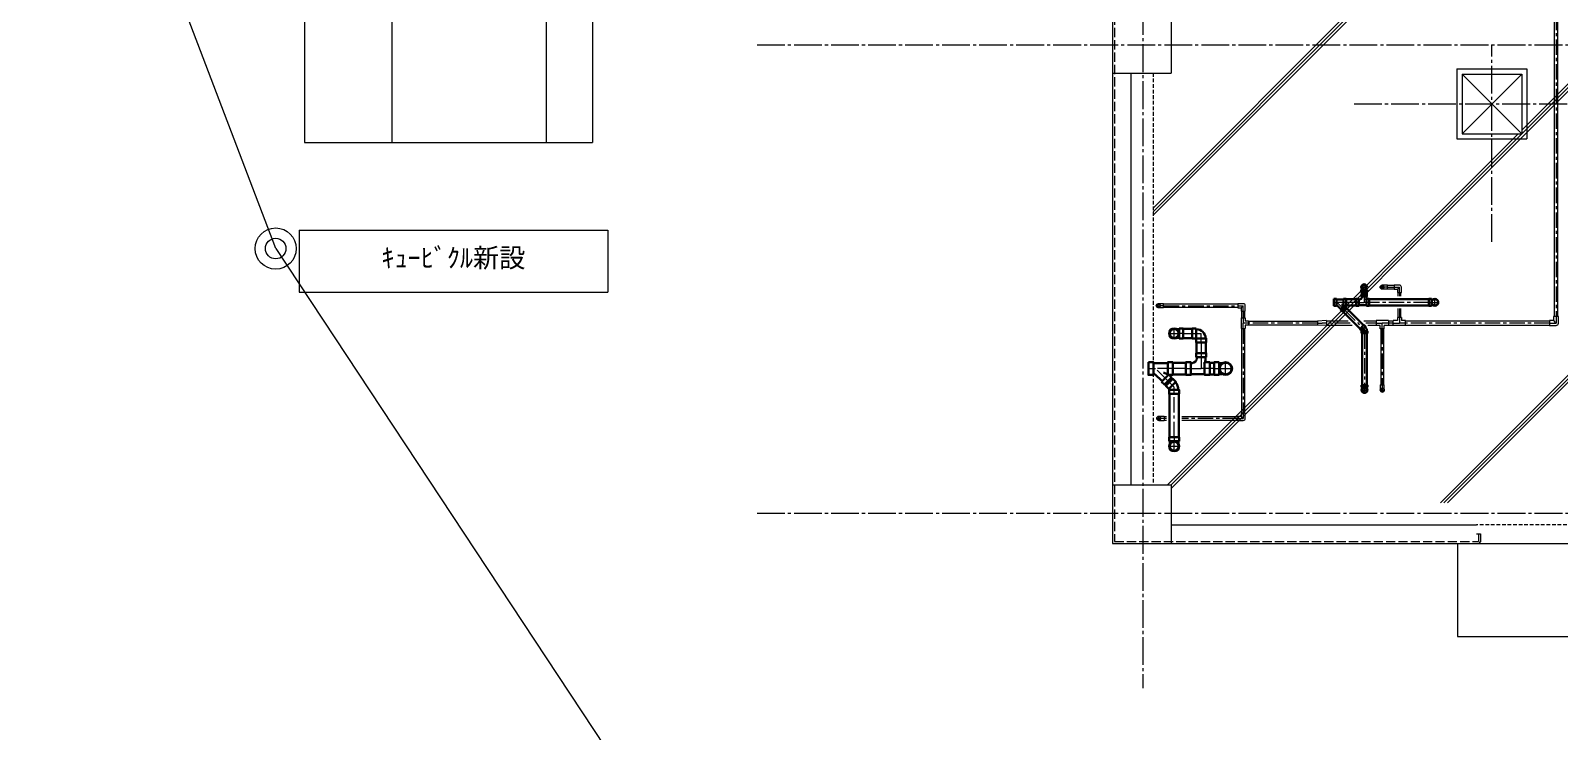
# Model space of a CAD drawing. Units: millimetres at full size. Extents: x -12803 to 120774, y -9413 to 101127.
# Drawn here: x -10065 to 4799, y 74012 to 80820 of the extents above; entities that cross this region are included whole.
import ezdxf
from ezdxf.enums import TextEntityAlignment as Align

# ---------------------------------------------------------------- set-up
doc = ezdxf.new("R2010")
doc.units = ezdxf.units.MM
doc.header["$LTSCALE"] = 30
for name, pattern in [('CHAIN1', [8, 5, -1, 1, -1]), ('CHAIN2', [12, 9, -1, 1, -1]), ('DASHED1', [1.8, 1.2, -0.6]), ('DASHED3', [4, 3, -1])]:
    doc.linetypes.add(name, pattern=pattern)
for name, color, linetype, lineweight in [('0-1_1-2', 7, 'Continuous', 15), ('0-8_1-9', 7, 'Continuous', 15), ('0-9_1-1', 7, 'CHAIN2', 15), ('3-1_1-10', 7, 'Continuous', 15), ('9-1_配管－汚水１：硬質塩ビ管（ＤＶ）', 2, 'Continuous', 30), ('9-3_配管－給水３：ＶＬＰ(ＶＤ)', 7, 'Continuous', 15)]:
    doc.layers.add(name, color=color, linetype=linetype, lineweight=lineweight)
doc.styles.add('ＭＳ ゴシック', font='')
doc.styles.get('ＭＳ ゴシック').set_extended_font_data('MS Gothic')

msp = doc.modelspace()

# ---------------------------------------------------------------- linework, layer by layer
at = {"layer": '0-1_1-2'}
for p, q in [((453.23, 89027.27), (453.23, 75837.27)), ((1023.23, 80957.27), (1023.23, 80407.27)), ((3803.23, 80447.27), (3803.23, 79767.27)), ((453.23, 80407.27), (1023.23, 80407.27)), ((633.23, 80407.27), (633.23, 76407.27)), ((3853.23, 80397.27), (3853.23, 79817.27)), ((3853.23, 80397.27), (4433.23, 79817.27)), ((3853.23, 79817.27), (4433.23, 80397.27)), ((3803.23, 79767.27), (4483.23, 79767.27)), ((3853.23, 79817.27), (4433.23, 79817.27)), ((1023.23, 76017.27), (3993.23, 76017.27)), ((453.23, 75837.27), (37643.23, 75837.27)), ((3993.23, 75932.27), (4033.23, 75932.27)), ((4018.23, 75837.27), (4033.23, 75852.27)), ((4033.23, 75932.27), (4033.23, 75852.27))]:
    msp.add_line(p, q, dxfattribs=at)
at = {"layer": '0-1_1-2', "linetype": 'DASHED3'}
for p, q in [((473.23, 89007.27), (473.23, 75857.27)), ((473.23, 75857.27), (4013.23, 75857.27)), ((4013.23, 75932.27), (4013.23, 75857.27))]:
    msp.add_line(p, q, dxfattribs=at)
at = {"layer": '0-1_1-2', "linetype": 'DASHED1'}
for p, q in [((848.23, 80407.27), (848.23, 76407.27)), ((5303.23, 76017.27), (3993.23, 76017.27))]:
    msp.add_line(p, q, dxfattribs=at)
at = {"layer": '0-1_1-2'}
for points in [[(3803.23, 80447.27), (4483.23, 80447.27), (4483.23, 79767.27)], [(3853.23, 80397.27), (4433.23, 80397.27), (4433.23, 79817.27)], [(453.23, 76407.27), (1023.23, 76407.27), (1023.23, 75837.27)], [(3808.23, 75837.27), (3808.23, 74932.27), (5508.23, 74932.27)]]:
    msp.add_lwpolyline(points, dxfattribs=at)
at = {"layer": '0-8_1-9'}
for p, q in [((-7401.77, 86932.27), (-7401.77, 79732.27)), ((-6551.77, 86932.27), (-6551.77, 79732.27)), ((-5051.77, 86932.27), (-5051.77, 79732.27)), ((-7681.77, 78702.27), (-10064.77, 84973.27)), ((-7401.77, 79732.27), (-4601.77, 79732.27)), ((-7453.89, 78880.31), (-7453.89, 78280.31)), ((-7681.77, 78702.27), (-3956.77, 73073.27)), ((-7453.89, 78280.31), (-4453.89, 78280.31))]:
    msp.add_line(p, q, dxfattribs=at)
for points in [[(-7401.77, 86932.27), (-4601.77, 86932.27), (-4601.77, 79732.27)], [(-7453.89, 78880.31), (-4453.89, 78880.31), (-4453.89, 78280.31)]]:
    msp.add_lwpolyline(points, dxfattribs=at)
for radius in [200, 100]:
    msp.add_circle((-7681.77, 78702.27), radius, dxfattribs=at)
at = {"layer": '0-9_1-1'}
for p, q in [((748.23, 93287.27), (748.23, 74432.27)), ((-3001.77, 80682.27), (42248.23, 80682.27)), ((4143.23, 78767.27), (4143.23, 80682.27)), ((2803.23, 80107.27), (5064.06, 80107.27)), ((-3001.77, 76132.27), (42248.23, 76132.27))]:
    msp.add_line(p, q, dxfattribs=at)
at = {"layer": '3-1_1-10'}
for p, q in [((1023.23, 76407.27), (13248.23, 88632.27)), ((1023.23, 76371.91), (13283.58, 88632.27)), ((4433.23, 79852.62), (13212.87, 88632.27)), ((848.23, 79060.69), (3971.51, 82183.98)), ((848.23, 79096.05), (3936.16, 82183.98)), ((848.23, 79025.34), (4006.87, 82183.98)), ((987.87, 76407.27), (4397.87, 79817.27)), ((3641.3, 76232.27), (6473.23, 79064.2)), ((3676.65, 76232.27), (6473.23, 79028.84)), ((3712.01, 76232.27), (6473.23, 78993.48))]:
    msp.add_line(p, q, dxfattribs=at)
at = {"layer": '9-1_配管－汚水１：硬質塩ビ管（ＤＶ）', "color": 7, "linetype": 'CHAIN1', "lineweight": 15}
for p, q in [((2901.04, 78298.47), (2901.04, 78356.07)), ((2872.24, 78327.27), (2929.84, 78327.27)), ((2901.04, 78278.27), (2901.04, 78327.27)), ((2901.04, 78278.27), (2901.04, 78258.58)), ((2901.04, 78258.58), (2901.04, 78179.58)), ((3587.75, 78143.58), (3587.75, 78215.58)), ((2606.09, 78179.58), (2639.09, 78179.58)), ((2726.09, 78179.58), (2639.09, 78179.58)), ((2707.68, 78110.99), (2639.09, 78179.58)), ((2707.68, 78110.99), (2878.41, 77940.26)), ((2824.04, 78179.58), (2726.09, 78179.58)), ((2824.04, 78179.58), (2901.04, 78179.58)), ((2949.04, 78179.58), (2901.04, 78179.58)), ((3529.75, 78179.58), (2949.04, 78179.58)), ((3529.75, 78179.58), (3587.75, 78179.58)), ((3551.75, 78179.58), (3623.75, 78179.58)), ((1053.23, 77823.87), (1053.23, 77930.67)), ((2878.41, 77940.26), (2903.87, 77914.81)), ((2903.87, 77878.81), (2903.87, 77914.81)), ((999.83, 77877.27), (1106.63, 77877.27)), ((1141.23, 77877.27), (1097.73, 77877.27)), ((1141.23, 77877.27), (1228.64, 77877.27)), ((1228.64, 77877.27), (1316.64, 77877.27)), ((1316.64, 77789.27), (1316.64, 77877.27)), ((1316.64, 77789.27), (1316.64, 77686.54)), ((2903.87, 77878.81), (2903.87, 77376.27)), ((1316.64, 77686.54), (1316.64, 77536.54)), ((1554.04, 77468.14), (1554.04, 77604.94)), ((803.38, 77536.54), (872.38, 77536.54)), ((1040.38, 77536.54), (872.38, 77536.54)), ((994.01, 77414.91), (872.38, 77536.54)), ((1166.64, 77536.54), (1040.38, 77536.54)), ((1166.64, 77536.54), (1316.64, 77536.54)), ((1399.64, 77536.54), (1316.64, 77536.54)), ((1442.04, 77536.54), (1399.64, 77536.54)), ((1442.04, 77536.54), (1497.04, 77536.54)), ((1485.64, 77536.54), (1622.44, 77536.54)), ((1007.26, 77401.65), (994.01, 77414.91)), ((1007.26, 77401.65), (1053.23, 77355.69)), ((1053.23, 77290.69), (1053.23, 77355.69)), ((2875.07, 77327.27), (2932.67, 77327.27)), ((2903.87, 77376.27), (2903.87, 77327.27)), ((2903.87, 77298.47), (2903.87, 77356.07)), ((1053.23, 76870.27), (1053.23, 77290.69)), ((1053.23, 76870.27), (1053.23, 76826.77)), ((999.83, 76782.27), (1106.63, 76782.27)), ((1053.23, 76728.87), (1053.23, 76835.67))]:
    msp.add_line(p, q, dxfattribs=at)
at = {"layer": '9-1_配管－汚水１：硬質塩ビ管（ＤＶ）'}
for p, q in [((2631.09, 78208.18), (2701.09, 78208.18)), ((2824.04, 78209.58), (2726.09, 78209.58)), ((2854.96, 78208.18), (2849.04, 78208.18)), ((2873.04, 78300.27), (2893.62, 78300.27)), ((2928.04, 78236.58), (2874.04, 78236.58)), ((2877.04, 78278.27), (2877.04, 78258.58)), ((2878.4, 78231.62), (2878.4, 78236.58)), ((2878.54, 78300.27), (2878.54, 78310.6)), ((2929.04, 78300.27), (2908.45, 78300.27)), ((2924.04, 78208.18), (2918.84, 78208.18)), ((2923.54, 78300.27), (2923.54, 78310.6)), ((2923.79, 78231.51), (2923.79, 78236.58)), ((2925.04, 78258.58), (2925.04, 78278.27)), ((2929.04, 78300.27), (2929.04, 78278.27)), ((3529.75, 78209.58), (2949.04, 78209.58)), ((3554.75, 78213.08), (3554.75, 78185.35)), ((3554.75, 78208.08), (3570.14, 78208.08)), ((2635.59, 78150.98), (2631.09, 78150.98)), ((2672.54, 78114.03), (2635.59, 78150.98)), ((2707.68, 78149.17), (2669.5, 78110.99)), ((2699.8, 78150.98), (2680.7, 78158.89)), ((2690.71, 78094.02), (2861.44, 77923.29)), ((2701.09, 78150.98), (2699.8, 78150.98)), ((2704.64, 78146.13), (2699.8, 78150.98)), ((2895.38, 77957.23), (2724.65, 78127.96)), ((2726.09, 78149.58), (2824.04, 78149.58)), ((2849.04, 78150.98), (2924.04, 78150.98)), ((2949.04, 78149.58), (3529.75, 78149.58)), ((3554.75, 78146.08), (3529.75, 78146.08)), ((3554.75, 78146.08), (3554.75, 78173.81)), ((3554.75, 78151.08), (3570.14, 78151.08)), ((1101.23, 77919.27), (1077.48, 77919.27)), ((1101.23, 77925.77), (1141.23, 77925.77)), ((1101.23, 77925.77), (1101.23, 77884.21)), ((1228.64, 77921.77), (1141.23, 77921.77)), ((1268.64, 77925.77), (1268.64, 77828.77)), ((1101.23, 77835.27), (1077.48, 77835.27)), ((1101.23, 77828.77), (1101.23, 77870.32)), ((1141.23, 77832.77), (1228.64, 77832.77)), ((1228.64, 77828.77), (1268.64, 77828.77)), ((1268.14, 77789.27), (1365.14, 77789.27)), ((1272.14, 77789.27), (1272.14, 77686.54)), ((1361.14, 77686.54), (1361.14, 77789.27)), ((2879.87, 77878.81), (2879.87, 77376.27)), ((2927.87, 77376.27), (2927.87, 77878.81)), ((853.38, 77590.43), (990.38, 77590.43)), ((1166.64, 77593.54), (1040.38, 77593.54)), ((1228.31, 77590.44), (1216.64, 77590.44)), ((1365.14, 77646.54), (1268.14, 77646.54)), ((1274.55, 77636.68), (1274.55, 77646.54)), ((1349.64, 77590.44), (1349.19, 77590.44)), ((1358.95, 77636.57), (1358.95, 77646.54)), ((1442.04, 77593.54), (1399.64, 77593.54)), ((1492.04, 77598.54), (1492.04, 77536.54)), ((1492.04, 77589.54), (1521.87, 77589.54)), ((866.6, 77482.64), (853.38, 77482.63)), ((935.88, 77413.36), (866.6, 77482.64)), ((1000.02, 77477.49), (931.43, 77408.9)), ((985.96, 77482.64), (949.62, 77497.69)), ((990.38, 77482.63), (985.96, 77482.64)), ((995.56, 77473.04), (985.96, 77482.64)), ((1038.73, 77433.12), (1025.47, 77446.38)), ((1040.38, 77479.54), (1166.64, 77479.54)), ((1216.64, 77482.64), (1349.64, 77482.64)), ((1399.64, 77479.54), (1442.04, 77479.54)), ((1492.04, 77474.54), (1442.04, 77474.54)), ((1492.04, 77474.54), (1492.04, 77536.54)), ((1492.04, 77483.54), (1521.87, 77483.54)), ((962.54, 77383.45), (975.8, 77370.19)), ((2875.87, 77354.27), (2875.87, 77376.27)), ((2875.87, 77354.27), (2900.16, 77354.27)), ((2881.37, 77354.27), (2881.37, 77343.93)), ((2931.87, 77354.27), (2907.58, 77354.27)), ((2926.37, 77354.27), (2926.37, 77343.93)), ((1008.73, 77290.69), (1008.73, 76870.27)), ((1097.73, 76870.27), (1097.73, 77290.69)), ((1004.73, 76830.27), (1004.73, 76870.27)), ((1004.73, 76830.27), (1046.28, 76830.27)), ((1011.23, 76830.27), (1011.23, 76806.52)), ((1101.73, 76830.27), (1060.17, 76830.27)), ((1095.23, 76830.27), (1095.23, 76806.52))]:
    msp.add_line(p, q, dxfattribs=at)
for points in [[(2606.09, 78213.08), (2606.09, 78146.08), (2631.09, 78146.08), (2631.09, 78213.08)], [(2726.09, 78213.08), (2726.09, 78146.08), (2701.09, 78146.08), (2701.09, 78213.08)], [(2824.04, 78146.08), (2824.04, 78213.08), (2849.04, 78213.08), (2849.04, 78146.08)], [(2949.04, 78146.08), (2949.04, 78213.08), (2924.04, 78213.08), (2924.04, 78146.08)], [(2898.21, 77960.06), (2913.96, 77944.31), (2874.37, 77904.71), (2858.61, 77920.46)], [(2875.87, 77878.81), (2875.87, 77901.09), (2931.87, 77901.09), (2931.87, 77878.81)], [(803.38, 77598.54), (803.38, 77474.54), (853.38, 77474.54), (853.38, 77598.54)], [(1040.38, 77598.54), (1040.38, 77474.54), (990.38, 77474.54), (990.38, 77598.54)], [(1166.64, 77474.54), (1166.64, 77598.54), (1216.64, 77598.54), (1216.64, 77474.54)], [(1399.64, 77474.54), (1399.64, 77598.54), (1349.64, 77598.54), (1349.64, 77474.54)], [(972.97, 77367.36), (1001.61, 77338.72), (1070.2, 77407.31), (1041.56, 77435.95)], [(1101.73, 77290.69), (1101.73, 77331.19), (1004.73, 77331.19), (1004.73, 77290.69)]]:
    msp.add_lwpolyline(points, close=True, dxfattribs=at)
for points in [[(2929.04, 78278.27), (2873.04, 78278.27), (2873.04, 78300.27)], [(2928.04, 78236.58), (2928.04, 78258.58), (2874.04, 78258.58), (2874.04, 78236.58)], [(3529.75, 78146.08), (3529.75, 78213.08), (3554.75, 78213.08)], [(2707.68, 78149.17), (2726.77, 78130.08), (2688.59, 78091.9), (2669.5, 78110.99)], [(1141.23, 77925.77), (1141.23, 77828.77), (1101.23, 77828.77)], [(1228.64, 77828.77), (1228.64, 77925.77), (1268.64, 77925.77)], [(1268.14, 77789.27), (1268.14, 77829.27), (1365.14, 77829.27), (1365.14, 77789.27)], [(1365.14, 77646.54), (1365.14, 77686.54), (1268.14, 77686.54), (1268.14, 77646.54)], [(1442.04, 77474.54), (1442.04, 77598.54), (1492.04, 77598.54)], [(1000.02, 77477.49), (1028.3, 77449.21), (959.71, 77380.62), (931.43, 77408.9)], [(2875.87, 77376.27), (2931.87, 77376.27), (2931.87, 77354.27)], [(1004.73, 76870.27), (1101.73, 76870.27), (1101.73, 76830.27)]]:
    msp.add_lwpolyline(points, dxfattribs=at)
for centre, radius in [((2901.04, 78327.27), 28), ((2901.04, 78327.27), 24), ((3587.75, 78179.58), 33.5), ((3587.75, 78179.58), 30), ((1053.23, 77877.27), 44.5), ((1554.04, 77536.54), 57), ((2903.87, 77327.27), 28), ((2903.87, 77327.27), 24), ((1053.23, 76782.27), 44.5)]:
    msp.add_circle(centre, radius, dxfattribs=at)
for centre, radius, start, end in [((2854.96, 78231.62), 23.44, 270, 0), ((2865.19, 78231.51), 58.6, 330, 0), ((1053.23, 77877.27), 48.5, 90, 180), ((1053.23, 77877.27), 48.5, 270, 90), ((1268.64, 77829.27), 90, 0, 90), ((2870.07, 77900.81), 11.3, 0, 45), ((2870.07, 77900.81), 56.3, 0, 45), ((1053.23, 77877.27), 48.5, 180, 270), ((1268.64, 77829.27), 6, 0, 90), ((1228.31, 77636.68), 46.24, 270, 0), ((1243.35, 77636.57), 115.6, 330, 0), ((1554.04, 77536.54), 62, 90, 270), ((1554.04, 77536.54), 62, 0, 90), ((1554.04, 77536.54), 62, 270, 0), ((992.87, 77330.69), 18.36, 0, 45), ((992.87, 77330.69), 102.36, 0, 45), ((1053.23, 76782.27), 48.5, 0, 180), ((1053.23, 76782.27), 48.5, 180, 270), ((1053.23, 76782.27), 48.5, 270, 0)]:
    msp.add_arc(centre, radius, start, end, dxfattribs=at)
at = {"layer": '9-3_配管－給水３：ＶＬＰ(ＶＤ)'}
for p, q in [((4747, 82894.27), (4747, 78041.43)), ((4784.8, 78041.43), (4784.8, 82894.27)), ((3127.28, 78346.77), (3075.28, 78346.77)), ((3127.28, 78307.77), (3127.28, 78346.77)), ((3191.06, 78342.77), (3127.28, 78342.77)), ((3127.28, 78307.77), (3075.28, 78307.77)), ((3127.28, 78311.77), (3191.06, 78311.77)), ((3223.56, 78307.77), (3237.35, 78321.56)), ((3227.56, 78275.27), (3227.56, 78239.58)), ((3258.56, 78239.58), (3258.56, 78275.27)), ((3262.56, 78275.27), (3262.56, 78327.27)), ((951.04, 78166.77), (899.04, 78166.77)), ((951.04, 78127.77), (899.04, 78127.77)), ((951.04, 78127.77), (951.04, 78166.77)), ((1673.22, 78162.77), (951.04, 78162.77)), ((951.04, 78131.77), (1673.22, 78131.77)), ((1705.72, 78127.77), (1719.5, 78141.56)), ((1709.72, 78095.27), (1709.72, 78030.43)), ((1740.72, 78030.43), (1740.72, 78095.27)), ((1744.72, 78095.27), (1744.72, 78147.27)), ((3227.56, 78119.58), (3227.56, 78033.43)), ((3258.56, 78033.43), (3258.56, 78119.58)), ((1705.72, 78030.43), (1744.72, 78030.43)), ((1709.72, 77926.43), (1709.72, 77104.27)), ((1740.72, 77104.27), (1740.72, 77926.43)), ((1744.72, 78030.43), (1744.72, 77997.93)), ((1777.22, 77997.93), (1744.72, 77997.93)), ((1777.22, 77997.93), (1777.22, 77958.93)), ((2447.72, 77993.93), (1777.22, 77993.93)), ((1777.22, 77962.93), (2447.72, 77962.93)), ((2534.72, 78001.93), (2447.72, 77997.93)), ((2447.72, 77997.93), (2447.72, 77958.93)), ((2534.72, 77954.93), (2447.72, 77958.93)), ((2534.72, 78001.93), (2534.72, 77954.93)), ((2744.97, 77997.33), (2534.72, 77997.33)), ((2534.72, 77959.53), (2782.77, 77959.53)), ((3017.7, 77997.33), (2897.71, 77997.33)), ((2935.51, 77959.53), (3017.7, 77959.53)), ((3096.2, 77923.43), (3057.2, 77923.43)), ((3061.2, 77923.43), (3061.2, 77379.27)), ((3092.2, 77379.27), (3092.2, 77923.43)), ((3135.7, 77954.93), (3096.2, 77954.93)), ((3096.2, 77923.43), (3096.2, 77954.93)), ((3135.7, 78001.93), (3135.7, 77954.93)), ((3184.06, 77997.33), (3135.7, 77997.33)), ((3135.7, 77959.53), (3184.06, 77959.53)), ((3262.56, 78033.43), (3223.56, 78033.43)), ((3262.56, 78033.43), (3262.56, 78001.93)), ((3302.06, 78001.93), (3262.56, 78001.93)), ((3302.06, 77954.93), (3302.06, 78001.93)), ((4702.9, 77997.33), (3302.06, 77997.33)), ((3302.06, 77959.53), (4702.9, 77959.53)), ((4702.9, 77954.93), (4765.9, 77954.93)), ((4742.4, 78001.93), (4759.01, 77985.32)), ((3057.2, 77379.27), (3057.2, 77327.27)), ((3057.2, 77379.27), (3096.2, 77379.27)), ((3096.2, 77327.27), (3096.2, 77379.27)), ((955.73, 77071.77), (903.73, 77071.77)), ((903.73, 77032.77), (955.73, 77032.77)), ((955.73, 77071.77), (955.73, 77032.77)), ((978.73, 77067.77), (955.73, 77067.77)), ((955.73, 77036.77), (978.73, 77036.77)), ((1673.22, 77067.77), (1127.73, 77067.77)), ((1127.73, 77036.77), (1673.22, 77036.77)), ((1673.22, 77032.77), (1725.22, 77032.77)), ((1705.72, 77071.77), (1719.5, 77057.98))]:
    msp.add_line(p, q, dxfattribs=at)
at = {"layer": '9-3_配管－給水３：ＶＬＰ(ＶＤ)', "linetype": 'CHAIN1'}
for p, q in [((4765.9, 82894.27), (4765.9, 78041.43)), ((3075.28, 78308.67), (3075.28, 78345.87)), ((3056.68, 78327.27), (3093.88, 78327.27)), ((3127.28, 78327.27), (3075.28, 78327.27)), ((3127.28, 78327.27), (3191.06, 78327.27)), ((3191.06, 78327.27), (3243.06, 78327.27)), ((3243.06, 78275.27), (3243.06, 78327.27)), ((3243.06, 78275.27), (3243.06, 78239.58)), ((880.44, 78147.27), (917.64, 78147.27)), ((899.04, 78128.67), (899.04, 78165.87)), ((951.04, 78147.27), (914.54, 78147.27)), ((951.04, 78147.27), (1673.22, 78147.27)), ((1673.22, 78147.27), (1725.22, 78147.27)), ((1725.22, 78095.27), (1725.22, 78147.27)), ((1725.22, 78095.27), (1725.22, 78030.43)), ((3243.06, 78119.58), (3243.06, 78033.43)), ((4765.9, 78041.43), (4765.9, 77978.43)), ((1725.22, 78030.43), (1725.22, 77978.43)), ((1725.22, 77926.43), (1725.22, 77978.43)), ((1777.22, 77978.43), (1725.22, 77978.43)), ((1725.22, 77926.43), (1725.22, 77104.27)), ((2447.72, 77978.43), (1777.22, 77978.43)), ((2447.72, 77978.43), (2491.22, 77978.43)), ((2534.72, 77978.43), (2491.22, 77978.43)), ((2763.87, 77978.43), (2534.72, 77978.43)), ((3017.7, 77978.43), (2916.61, 77978.43)), ((3017.7, 77978.43), (3076.7, 77978.43)), ((3135.7, 77978.43), (3076.7, 77978.43)), ((3076.7, 77923.43), (3076.7, 77978.43)), ((3076.7, 77923.43), (3076.7, 77379.27)), ((3184.06, 77978.43), (3135.7, 77978.43)), ((3184.06, 77978.43), (3243.06, 77978.43)), ((3243.06, 78033.43), (3243.06, 77978.43)), ((3302.06, 77978.43), (3243.06, 77978.43)), ((4702.9, 77978.43), (3302.06, 77978.43)), ((4702.9, 77978.43), (4765.9, 77978.43)), ((3058.1, 77327.27), (3095.3, 77327.27)), ((3076.7, 77379.27), (3076.7, 77327.27)), ((3076.7, 77308.67), (3076.7, 77345.87)), ((885.13, 77052.27), (922.33, 77052.27)), ((903.73, 77033.67), (903.73, 77070.87)), ((955.73, 77052.27), (919.23, 77052.27)), ((978.73, 77052.27), (955.73, 77052.27)), ((1673.22, 77052.27), (1127.73, 77052.27)), ((1673.22, 77052.27), (1725.22, 77052.27)), ((1725.22, 77104.27), (1725.22, 77052.27))]:
    msp.add_line(p, q, dxfattribs=at)
at = {"layer": '9-3_配管－給水３：ＶＬＰ(ＶＤ)'}
for points in [[(3243.06, 78346.77), (3191.06, 78346.77), (3191.06, 78307.77), (3221.61, 78307.77)], [(3223.56, 78305.82), (3223.56, 78275.27), (3262.56, 78275.27)], [(1725.22, 78166.77), (1673.22, 78166.77), (1673.22, 78127.77), (1703.77, 78127.77)], [(1705.72, 78125.82), (1705.72, 78095.27), (1744.72, 78095.27)], [(4789.4, 77978.43), (4789.4, 78041.43), (4742.4, 78041.43), (4742.4, 78004.28)], [(1705.72, 78030.43), (1705.72, 77926.43), (1744.72, 77926.43)], [(1777.22, 77958.93), (1744.72, 77958.93), (1744.72, 77926.43)], [(3135.7, 78001.93), (3017.7, 78001.93), (3017.7, 77954.93)], [(3057.2, 77923.43), (3057.2, 77954.93), (3017.7, 77954.93)], [(3223.56, 78033.43), (3223.56, 78001.93), (3184.06, 78001.93)], [(3302.06, 77954.93), (3184.06, 77954.93), (3184.06, 78001.93)], [(4740.05, 78001.93), (4702.9, 78001.93), (4702.9, 77954.93)], [(1703.77, 77071.77), (1673.22, 77071.77), (1673.22, 77032.77)], [(1744.72, 77052.27), (1744.72, 77104.27), (1705.72, 77104.27), (1705.72, 77073.72)]]:
    msp.add_lwpolyline(points, dxfattribs=at)
for centre, radius in [((3075.28, 78327.27), 19.5), ((3075.28, 78327.27), 15.5), ((899.04, 78147.27), 19.5), ((899.04, 78147.27), 15.5), ((3076.7, 77327.27), 19.5), ((3076.7, 77327.27), 15.5), ((903.73, 77052.27), 19.5), ((903.73, 77052.27), 15.5)]:
    msp.add_circle(centre, radius, dxfattribs=at)
for centre, radius, start, end in [((3243.06, 78327.27), 19.5, 0, 90), ((3221.61, 78305.82), 1.95, 0, 90), ((1703.77, 78125.82), 1.95, 0, 90), ((1725.22, 78147.27), 19.5, 0, 90), ((4740.05, 78004.28), 2.35, 270, 0), ((4765.9, 77978.43), 23.5, 270, 0), ((3076.7, 77327.27), 19.5, 180, 0), ((903.73, 77052.27), 19.5, 90, 270), ((1703.77, 77073.72), 1.95, 270, 0), ((1725.22, 77052.27), 19.5, 270, 0)]:
    msp.add_arc(centre, radius, start, end, dxfattribs=at)

# ---------------------------------------------------------------- texts
at = {"layer": '0-8_1-9', "style": 'ＭＳ ゴシック'}
msp.add_text('ｷｭｰﾋﾞｸﾙ新設', height=186.6, dxfattribs=at).set_placement((-6653.93, 78463.21), align=Align.BOTTOM_LEFT)

doc.saveas('drawing.dxf')
